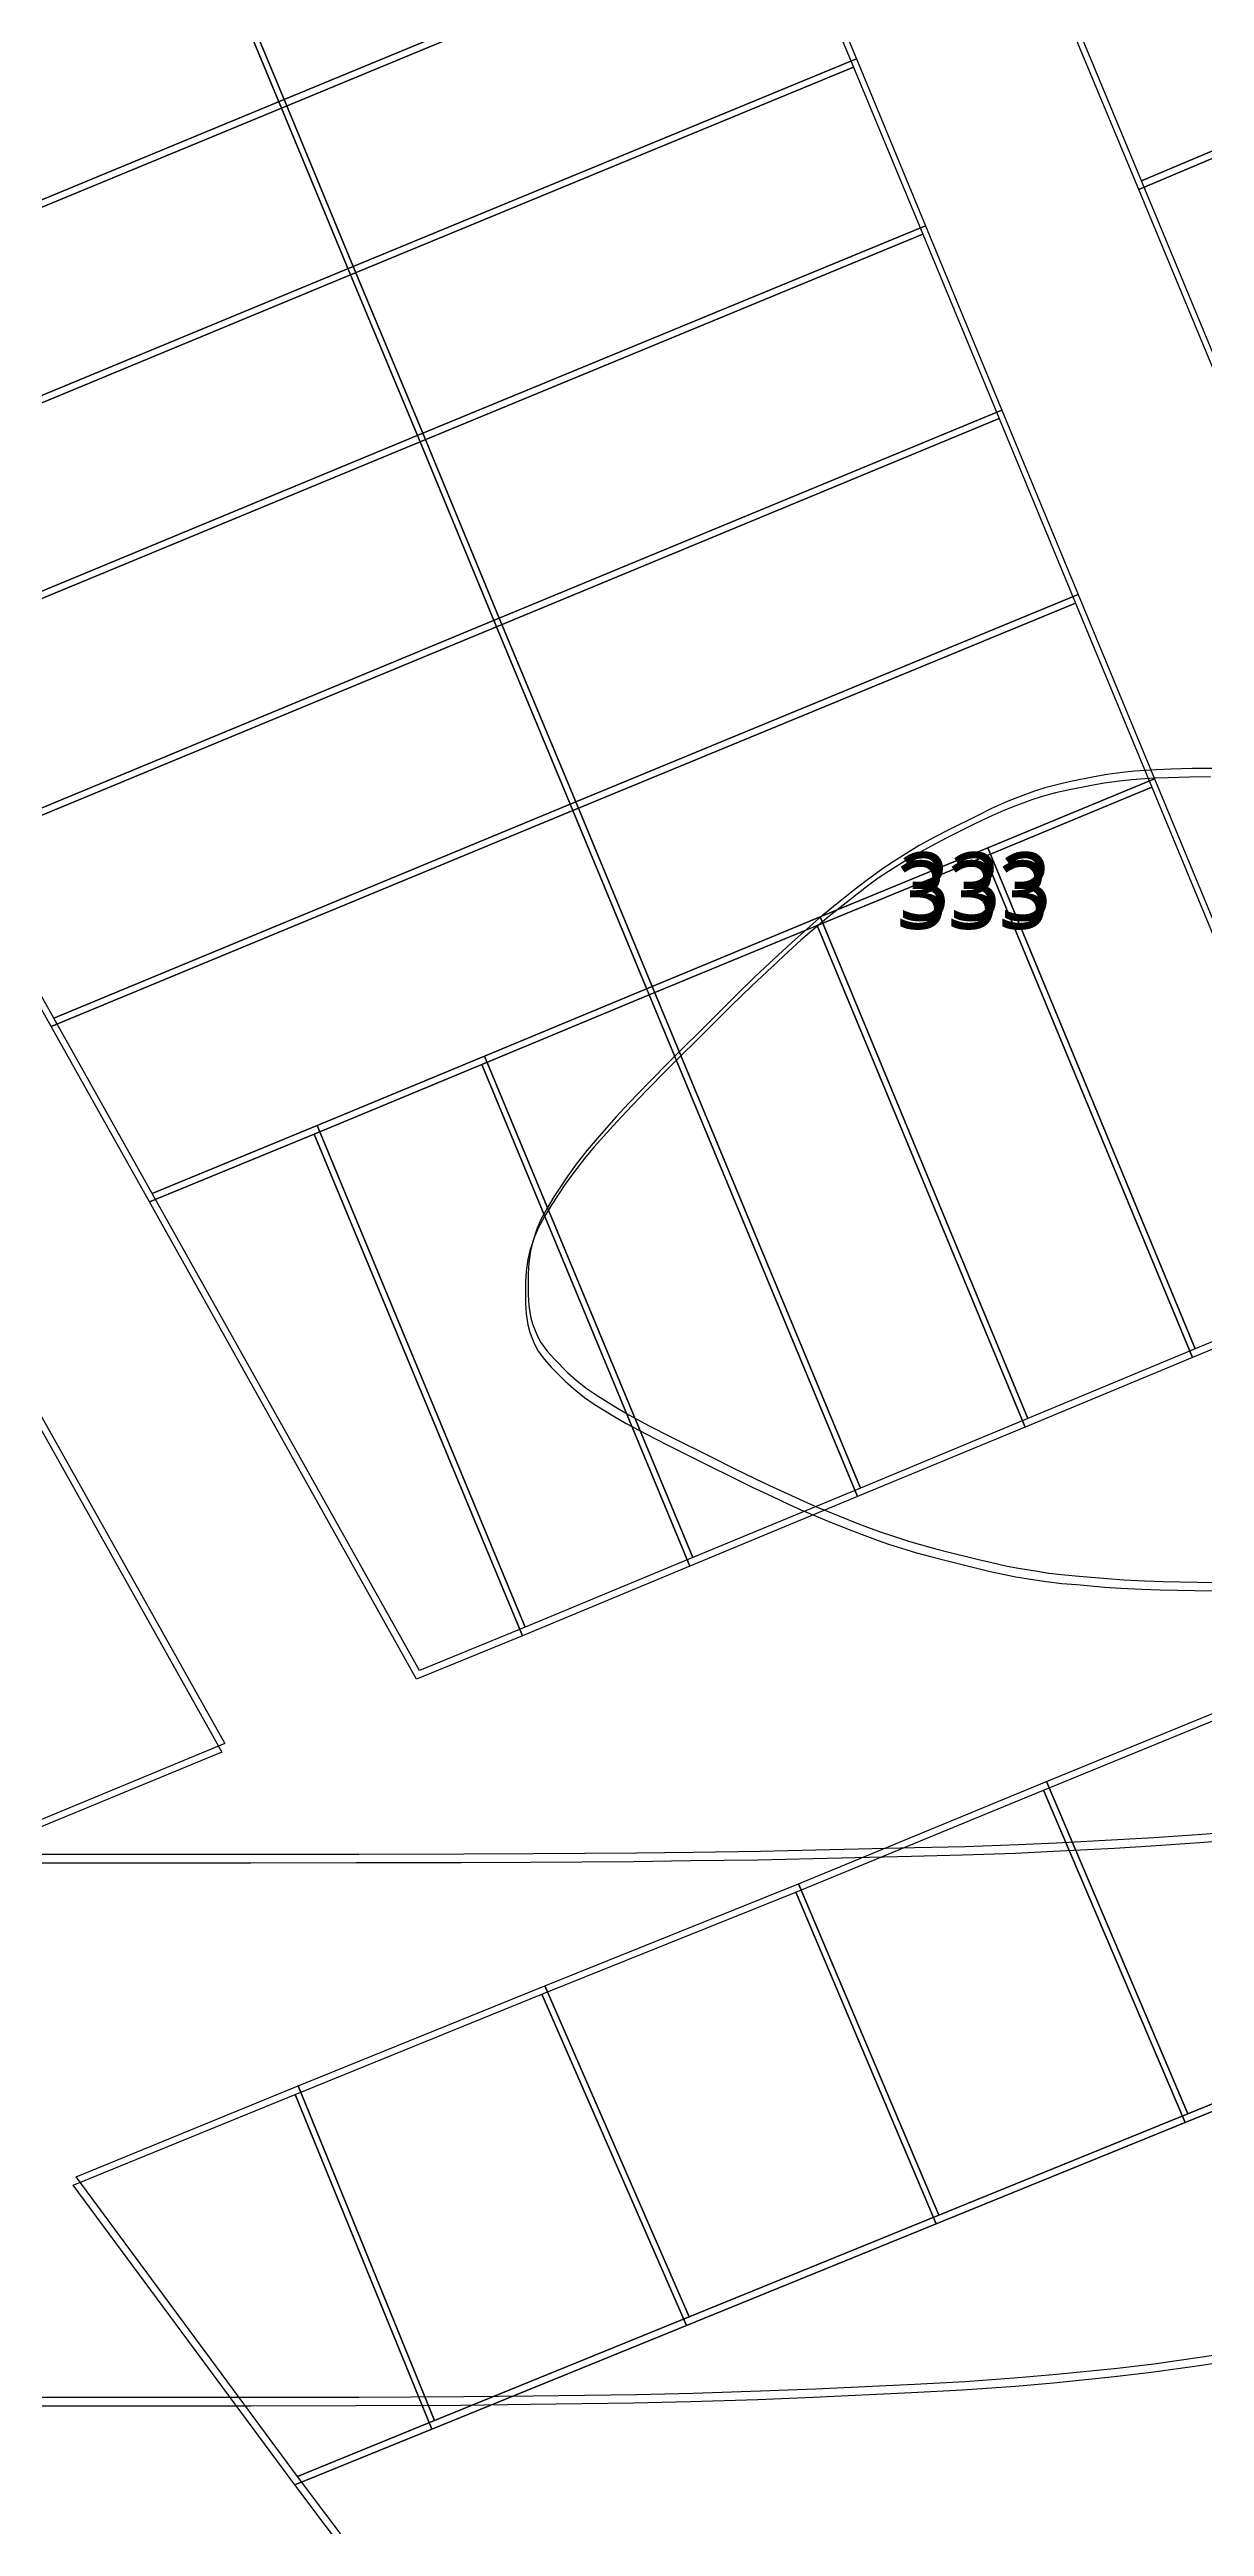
# Model space of a CAD drawing. Header units: metres. Extents: x -1097 to 1588, y -185 to 884.
# Drawn here: x 1406.3 to 1470.1, y 392.3 to 529.1 of the extents above; entities that cross this region are included whole.
import ezdxf

# ---------------------------------------------------------------- set-up
doc = ezdxf.new("R2010")
doc.units = ezdxf.units.M
for name, color, linetype in [('TERRENO', 188, 'Continuous'), ('VG', 7, 'Continuous'), ('VISTA LEJOS', 7, 'Continuous')]:
    doc.layers.add(name, color=color, linetype=linetype)

msp = doc.modelspace()

# ---------------------------------------------------------------- linework, layer by layer
at = {"layer": 'TERRENO'}
for points in [[(1470.41, 488.93), (1469.24, 488.92), (1468.06, 488.89), (1467.27, 488.86), (1466.06, 488.77), (1465.37, 488.7), (1464.54, 488.59), (1463.83, 488.46), (1462.53, 488.2), (1461.85, 488.05), (1461.1, 487.85), (1460.54, 487.67), (1459.59, 487.32), (1458.99, 487.08), (1458.16, 486.71), (1457.36, 486.32), (1455.8, 485.54), (1455.01, 485.13), (1454.17, 484.67), (1453.58, 484.32), (1452.63, 483.71), (1452.06, 483.33), (1451.31, 482.78), (1450.63, 482.25), (1449.33, 481.21), (1448.62, 480.63), (1447.79, 479.91), (1447.11, 479.29), (1445.9, 478.17), (1445.1, 477.41), (1443.92, 476.26), (1442.75, 475.1), (1440.41, 472.77), (1439.26, 471.6), (1438.14, 470.43), (1437.42, 469.66), (1436.38, 468.49), (1435.83, 467.84), (1435.23, 467.06), (1434.77, 466.42), (1433.99, 465.25), (1433.62, 464.64), (1433.27, 464), (1433.07, 463.52), (1432.81, 462.74), (1432.7, 462.27), (1432.61, 461.62), (1432.58, 461.02), (1432.58, 459.85), (1432.61, 459.26), (1432.7, 458.65), (1432.81, 458.24), (1433.07, 457.59), (1433.27, 457.21), (1433.62, 456.74), (1433.99, 456.32), (1434.77, 455.54), (1435.23, 455.13), (1435.83, 454.65), (1436.38, 454.28), (1437.42, 453.63), (1438.14, 453.21), (1439.26, 452.61), (1440.41, 452.02), (1442.75, 450.85), (1443.92, 450.27), (1445.1, 449.69), (1445.9, 449.31), (1447.11, 448.75), (1447.79, 448.44), (1448.62, 448.08), (1449.33, 447.79), (1450.63, 447.27), (1451.31, 447.01), (1452.06, 446.74), (1452.63, 446.54), (1453.58, 446.24), (1454.17, 446.06), (1455.01, 445.83), (1455.8, 445.63), (1457.36, 445.24), (1458.16, 445.05), (1459.03, 444.86), (1459.66, 444.74), (1460.7, 444.57), (1461.33, 444.47), (1462.2, 444.37), (1463, 444.3), (1464.56, 444.17), (1465.46, 444.1), (1466.61, 444.05), (1467.63, 444.01), (1469.53, 443.97), (1470.99, 443.95)], [(1405.75, 428.93), (1417.41, 428.93), (1423.23, 428.94), (1429.02, 428.95), (1432.85, 428.97), (1438.55, 429.01), (1441.69, 429.05), (1445.41, 429.1), (1448.46, 429.17), (1453.9, 429.3), (1456.7, 429.37), (1459.63, 429.47), (1461.74, 429.57), (1465.11, 429.74), (1467.12, 429.86), (1469.8, 430.05), (1472.25, 430.24)], [(1405.75, 398.93), (1417.41, 398.93), (1423.23, 398.94), (1429.02, 398.97), (1432.85, 399.01), (1438.55, 399.09), (1441.69, 399.16), (1445.41, 399.28), (1448.46, 399.4), (1453.9, 399.66), (1456.7, 399.81), (1459.63, 400.02), (1461.74, 400.2), (1465.11, 400.54), (1467.12, 400.78), (1469.8, 401.16), (1472.25, 401.54)]]:
    msp.add_lwpolyline(points, dxfattribs=at)
at = {"layer": 'VISTA LEJOS'}
for points in [[(1419.1, 525.89), (1446.85, 537.39)], [(1446.85, 537.39), (1419.1, 525.89)], [(1419.25, 526.36), (1447, 537.86)], [(1447, 537.86), (1419.25, 526.36)], [(1446.85, 537.39), (1450.69, 528.14)], [(1447, 537.86), (1450.85, 528.61)], [(1415.26, 535.14), (1419.1, 525.89)], [(1419.1, 525.89), (1415.26, 535.14)], [(1415.41, 535.61), (1419.25, 526.36)], [(1419.25, 526.36), (1415.41, 535.61)], [(1466.44, 521.39), (1494.04, 533.08)], [(1494.04, 533.08), (1466.44, 521.39)], [(1466.6, 521.86), (1494.19, 533.54)], [(1494.19, 533.54), (1466.6, 521.86)], [(1466.6, 521.86), (1462.72, 531.17)], [(1466.44, 521.39), (1462.57, 530.7)], [(1423.07, 517.14), (1450.85, 528.61)], [(1450.85, 528.61), (1423.07, 517.14)], [(1450.85, 528.61), (1454.66, 519.39)], [(1422.91, 516.67), (1450.69, 528.14)], [(1450.69, 528.14), (1422.91, 516.67)], [(1450.69, 528.14), (1454.51, 518.92)], [(1385.73, 512.08), (1419.1, 525.89)], [(1419.1, 525.89), (1385.73, 512.08)], [(1385.88, 512.54), (1419.25, 526.36)], [(1419.25, 526.36), (1385.88, 512.54)], [(1419.1, 525.89), (1422.91, 516.67)], [(1422.91, 516.67), (1419.1, 525.89)], [(1419.1, 525.89), (1419.1, 525.89)], [(1419.25, 526.36), (1423.07, 517.14)], [(1423.07, 517.14), (1419.25, 526.36)], [(1419.25, 526.36), (1419.25, 526.36)], [(1470.72, 511.92), (1466.6, 521.86)], [(1466.6, 521.86), (1466.6, 521.86)], [(1470.57, 511.45), (1466.44, 521.39)], [(1466.44, 521.39), (1466.44, 521.39)], [(1426.76, 507.45), (1454.51, 518.92)], [(1454.51, 518.92), (1426.76, 507.45)], [(1426.91, 507.92), (1454.66, 519.39)], [(1454.66, 519.39), (1426.91, 507.92)], [(1454.51, 518.92), (1458.73, 508.73)], [(1454.66, 519.39), (1458.88, 509.2)], [(1390.63, 503.29), (1422.91, 516.67)], [(1422.91, 516.67), (1390.63, 503.29)], [(1390.78, 503.76), (1423.07, 517.14)], [(1423.07, 517.14), (1390.78, 503.76)], [(1422.91, 516.67), (1426.76, 507.45)], [(1426.76, 507.45), (1422.91, 516.67)], [(1422.91, 516.67), (1422.91, 516.67)], [(1423.07, 517.14), (1426.91, 507.92)], [(1426.91, 507.92), (1423.07, 517.14)], [(1423.07, 517.14), (1423.07, 517.14)], [(1431.13, 497.7), (1458.88, 509.2)], [(1458.88, 509.2), (1431.13, 497.7)], [(1458.88, 509.2), (1463.1, 499.01)], [(1395.69, 494.98), (1426.91, 507.92)], [(1426.91, 507.92), (1395.69, 494.98)], [(1426.91, 507.92), (1431.13, 497.7)], [(1431.13, 497.7), (1426.91, 507.92)], [(1430.98, 497.23), (1458.73, 508.73)], [(1458.73, 508.73), (1430.98, 497.23)], [(1458.73, 508.73), (1462.94, 498.54)], [(1395.54, 494.51), (1426.76, 507.45)], [(1426.76, 507.45), (1395.54, 494.51)], [(1426.76, 507.45), (1430.98, 497.23)], [(1430.98, 497.23), (1426.76, 507.45)], [(1435.19, 487.07), (1462.94, 498.54)], [(1462.94, 498.54), (1435.19, 487.07)], [(1435.35, 487.55), (1463.1, 499.01)], [(1463.1, 499.01), (1435.35, 487.55)], [(1462.94, 498.54), (1467.16, 488.36)], [(1463.1, 499.01), (1467.31, 488.83)], [(1400.98, 484.79), (1430.98, 497.23)], [(1430.98, 497.23), (1400.98, 484.79)], [(1401.13, 485.26), (1431.13, 497.7)], [(1431.13, 497.7), (1401.13, 485.26)], [(1430.98, 497.23), (1435.19, 487.07)], [(1435.19, 487.07), (1430.98, 497.23)], [(1430.98, 497.23), (1430.98, 497.23)], [(1431.13, 497.7), (1435.35, 487.55)], [(1435.35, 487.55), (1431.13, 497.7)], [(1431.13, 497.7), (1431.13, 497.7)], [(1470.41, 488.93), (1469.24, 488.92), (1468.06, 488.89), (1467.27, 488.86), (1466.06, 488.77), (1465.37, 488.7), (1464.54, 488.59), (1463.83, 488.46), (1462.53, 488.2), (1461.85, 488.05), (1461.1, 487.85), (1460.54, 487.67), (1459.59, 487.32), (1458.99, 487.08), (1458.16, 486.71), (1457.36, 486.32), (1455.8, 485.54), (1455.01, 485.13), (1454.17, 484.67), (1453.58, 484.32), (1452.63, 483.71), (1452.06, 483.33), (1451.31, 482.78), (1450.63, 482.25), (1449.33, 481.21), (1448.62, 480.63), (1447.79, 479.91), (1447.11, 479.29), (1445.9, 478.17), (1445.1, 477.41), (1443.92, 476.26), (1442.75, 475.1), (1440.41, 472.77), (1439.26, 471.6), (1438.14, 470.43), (1437.42, 469.66), (1436.38, 468.49), (1435.83, 467.84), (1435.23, 467.06), (1434.77, 466.42), (1433.99, 465.25), (1433.62, 464.64), (1433.27, 464), (1433.07, 463.52), (1432.81, 462.74), (1432.7, 462.27), (1432.61, 461.62), (1432.58, 461.02), (1432.58, 459.85), (1432.61, 459.26), (1432.7, 458.65), (1432.81, 458.24), (1433.07, 457.59), (1433.27, 457.21), (1433.62, 456.74), (1433.99, 456.32), (1434.77, 455.54), (1435.23, 455.13), (1435.83, 454.65), (1436.38, 454.28), (1437.42, 453.63), (1438.14, 453.21), (1439.26, 452.61), (1440.41, 452.02), (1442.75, 450.85), (1443.92, 450.27), (1445.1, 449.69), (1445.9, 449.31), (1447.11, 448.75), (1447.79, 448.44), (1448.62, 448.08), (1449.33, 447.79), (1450.63, 447.27), (1451.31, 447.01), (1452.06, 446.74), (1452.63, 446.54), (1453.58, 446.24), (1454.17, 446.06), (1455.01, 445.83), (1455.8, 445.63), (1457.36, 445.24), (1458.16, 445.05), (1459.03, 444.86), (1459.66, 444.74), (1460.7, 444.57), (1461.33, 444.47), (1462.2, 444.37), (1463, 444.3), (1464.56, 444.17), (1465.46, 444.1), (1466.61, 444.05), (1467.63, 444.01), (1469.53, 443.97), (1470.99, 443.95)], [(1470.57, 489.4), (1469.39, 489.39), (1468.21, 489.36), (1467.42, 489.33), (1466.21, 489.24), (1465.53, 489.17), (1464.69, 489.06), (1463.98, 488.93), (1462.68, 488.67), (1462, 488.52), (1461.25, 488.32), (1460.69, 488.14), (1459.74, 487.79), (1459.14, 487.55), (1458.31, 487.18), (1457.51, 486.79), (1455.95, 486.01), (1455.16, 485.6), (1454.32, 485.14), (1453.73, 484.78), (1452.78, 484.18), (1452.21, 483.8), (1451.46, 483.25), (1450.78, 482.72), (1449.48, 481.68), (1448.77, 481.1), (1447.94, 480.38), (1447.26, 479.76), (1446.05, 478.64), (1445.25, 477.88), (1444.07, 476.73), (1442.9, 475.57), (1440.56, 473.24), (1439.41, 472.07), (1438.29, 470.9), (1437.57, 470.13), (1436.53, 468.96), (1435.99, 468.31), (1435.38, 467.53), (1434.92, 466.89), (1434.14, 465.72), (1433.77, 465.11), (1433.42, 464.47), (1433.22, 463.99), (1432.96, 463.21), (1432.85, 462.74), (1432.76, 462.09), (1432.73, 461.49), (1432.73, 460.32), (1432.76, 459.73), (1432.85, 459.12), (1432.96, 458.71), (1433.22, 458.06), (1433.42, 457.68), (1433.77, 457.21), (1434.14, 456.79), (1434.92, 456.01), (1435.38, 455.6), (1435.99, 455.12), (1436.53, 454.75), (1437.57, 454.1), (1438.29, 453.68), (1439.41, 453.08), (1440.56, 452.48), (1442.9, 451.32), (1444.07, 450.74), (1445.25, 450.16), (1446.05, 449.78), (1447.26, 449.22), (1447.94, 448.91), (1448.77, 448.55), (1449.48, 448.26), (1450.78, 447.74), (1451.46, 447.48), (1452.21, 447.2), (1452.78, 447.01), (1453.73, 446.71), (1454.32, 446.53), (1455.16, 446.3), (1455.95, 446.1), (1457.51, 445.71), (1458.32, 445.52), (1459.18, 445.33), (1459.81, 445.21), (1460.85, 445.04), (1461.48, 444.94), (1462.35, 444.84), (1463.15, 444.77), (1464.71, 444.64), (1465.61, 444.57), (1466.76, 444.52), (1467.78, 444.48), (1469.68, 444.44), (1471.14, 444.42)], [(1458.1, 485.01), (1467.31, 488.83)], [(1467.31, 488.83), (1458.1, 485.01)], [(1467.31, 488.83), (1478.78, 461.14)], [(1406.53, 475.61), (1435.35, 487.55)], [(1435.35, 487.55), (1406.53, 475.61)], [(1435.35, 487.55), (1439.57, 477.36)], [(1439.57, 477.36), (1435.35, 487.55)], [(1457.94, 484.54), (1467.16, 488.36)], [(1467.16, 488.36), (1457.94, 484.54)], [(1467.16, 488.36), (1478.63, 460.67)], [(1406.38, 475.14), (1435.19, 487.07)], [(1435.19, 487.07), (1406.38, 475.14)], [(1435.19, 487.07), (1439.41, 476.89)], [(1439.41, 476.89), (1435.19, 487.07)], [(1406.38, 475.14), (1400.98, 484.79)], [(1406.53, 475.61), (1401.13, 485.26)], [(1448.69, 480.73), (1457.94, 484.54)], [(1457.94, 484.54), (1448.69, 480.73)], [(1448.85, 481.2), (1458.1, 485.01)], [(1458.1, 485.01), (1448.85, 481.2)], [(1457.94, 484.54), (1469.41, 456.86)], [(1469.41, 456.86), (1457.94, 484.54)], [(1458.1, 485.01), (1469.56, 457.33)], [(1469.56, 457.33), (1458.1, 485.01)], [(1439.41, 476.89), (1448.69, 480.73)], [(1448.69, 480.73), (1439.41, 476.89)], [(1439.57, 477.36), (1448.85, 481.2)], [(1448.85, 481.2), (1439.57, 477.36)], [(1448.69, 480.73), (1460.16, 453.01)], [(1460.16, 453.01), (1448.69, 480.73)], [(1448.85, 481.2), (1460.31, 453.48)], [(1460.31, 453.48), (1448.85, 481.2)], [(1430.16, 473.04), (1439.41, 476.89)], [(1439.41, 476.89), (1430.16, 473.04)], [(1430.32, 473.51), (1439.57, 477.36)], [(1439.57, 477.36), (1430.32, 473.51)], [(1439.41, 476.89), (1450.91, 449.17)], [(1450.91, 449.17), (1439.41, 476.89)], [(1439.41, 476.89), (1439.41, 476.89)], [(1439.57, 477.36), (1451.07, 449.64)], [(1451.07, 449.64), (1439.57, 477.36)], [(1439.57, 477.36), (1439.57, 477.36)], [(1411.82, 465.45), (1406.38, 475.14)], [(1411.97, 465.92), (1406.53, 475.61)], [(1420.91, 469.2), (1430.16, 473.04)], [(1430.16, 473.04), (1420.91, 469.2)], [(1421.07, 469.67), (1430.32, 473.51)], [(1430.32, 473.51), (1421.07, 469.67)], [(1430.16, 473.04), (1441.66, 445.32)], [(1441.66, 445.32), (1430.16, 473.04)], [(1430.32, 473.51), (1441.82, 445.8)], [(1441.82, 445.8), (1430.32, 473.51)], [(1411.97, 465.92), (1421.07, 469.67)], [(1421.07, 469.67), (1411.97, 465.92)], [(1421.07, 469.67), (1432.57, 441.95)], [(1432.57, 441.95), (1421.07, 469.67)], [(1411.82, 465.45), (1420.91, 469.2)], [(1420.91, 469.2), (1411.82, 465.45)], [(1420.91, 469.2), (1432.41, 441.48)], [(1432.41, 441.48), (1420.91, 469.2)], [(1398.99, 465.8), (1415.97, 435.52)], [(1426.57, 439.07), (1411.82, 465.45)], [(1411.82, 465.45), (1411.82, 465.45)], [(1426.72, 439.55), (1411.97, 465.92)], [(1411.97, 465.92), (1411.97, 465.92)], [(1398.84, 465.33), (1415.82, 435.05)], [(1478.63, 460.67), (1469.41, 456.86)], [(1478.78, 461.14), (1469.56, 457.33)], [(1469.56, 457.33), (1460.31, 453.48)], [(1469.56, 457.33), (1469.56, 457.33)], [(1469.41, 456.86), (1460.16, 453.01)], [(1469.41, 456.86), (1469.41, 456.86)], [(1460.16, 453.01), (1450.91, 449.17)], [(1460.31, 453.48), (1451.07, 449.64)], [(1460.16, 453.01), (1460.16, 453.01)], [(1460.31, 453.48), (1460.31, 453.48)], [(1450.91, 449.17), (1441.66, 445.32)], [(1451.07, 449.64), (1441.82, 445.8)], [(1450.91, 449.17), (1450.91, 449.17)], [(1451.07, 449.64), (1451.07, 449.64)], [(1441.66, 445.32), (1432.41, 441.48)], [(1441.82, 445.8), (1432.57, 441.95)], [(1441.66, 445.32), (1441.66, 445.32)], [(1441.82, 445.8), (1441.82, 445.8)], [(1432.41, 441.48), (1426.57, 439.07)], [(1432.57, 441.95), (1426.72, 439.55)], [(1432.41, 441.48), (1432.41, 441.48)], [(1432.57, 441.95), (1432.57, 441.95)], [(1461.19, 432.95), (1474.81, 438.53)], [(1461.35, 433.42), (1474.96, 439)], [(1415.97, 435.52), (1404.43, 430.74)], [(1415.82, 435.05), (1404.28, 430.27)], [(1447.51, 427.3), (1461.19, 432.95)], [(1447.66, 427.77), (1461.35, 433.42)], [(1461.19, 432.95), (1469, 414.59)], [(1461.19, 432.95), (1461.19, 432.95)], [(1469, 414.59), (1461.19, 432.95)], [(1461.35, 433.42), (1469.15, 415.06)], [(1461.35, 433.42), (1461.35, 433.42)], [(1469.15, 415.06), (1461.35, 433.42)], [(1405.75, 428.93), (1417.41, 428.93), (1423.23, 428.94), (1429.02, 428.95), (1432.85, 428.97), (1438.55, 429.01), (1441.69, 429.05), (1445.41, 429.1), (1448.46, 429.17), (1453.9, 429.3), (1456.7, 429.37), (1459.63, 429.47), (1461.74, 429.57), (1465.11, 429.74), (1467.12, 429.86), (1469.8, 430.05), (1472.25, 430.24)], [(1405.9, 429.4), (1417.56, 429.4), (1423.38, 429.41), (1429.17, 429.42), (1433, 429.44), (1438.7, 429.48), (1441.84, 429.52), (1445.56, 429.57), (1448.61, 429.64), (1454.05, 429.77), (1456.85, 429.84), (1459.78, 429.94), (1461.89, 430.03), (1465.26, 430.21), (1467.27, 430.33), (1469.95, 430.51), (1472.4, 430.71)], [(1433.48, 421.68), (1447.51, 427.3)], [(1433.48, 421.68), (1447.51, 427.3)], [(1433.64, 422.14), (1447.66, 427.77)], [(1433.64, 422.14), (1447.66, 427.77)], [(1447.51, 427.3), (1455.26, 408.99)], [(1447.51, 427.3), (1447.51, 427.3)], [(1455.26, 408.99), (1447.51, 427.3)], [(1447.66, 427.77), (1455.41, 409.46)], [(1447.66, 427.77), (1447.66, 427.77)], [(1455.41, 409.46), (1447.66, 427.77)], [(1419.87, 416.13), (1433.48, 421.68)], [(1420.02, 416.6), (1433.64, 422.14)], [(1420.02, 416.6), (1433.64, 422.14)], [(1433.48, 421.68), (1441.47, 403.37)], [(1433.48, 421.68), (1433.48, 421.68)], [(1441.47, 403.37), (1433.48, 421.68)], [(1433.64, 422.14), (1441.62, 403.84)], [(1433.64, 422.14), (1433.64, 422.14)], [(1441.62, 403.84), (1433.64, 422.14)], [(1482.54, 420.51), (1469.15, 415.06)], [(1482.39, 420.04), (1469, 414.59)], [(1469, 414.59), (1477.1, 417.88)], [(1469.15, 415.06), (1477.25, 418.35)], [(1407.61, 411.11), (1419.87, 416.13)], [(1407.76, 411.58), (1420.02, 416.6)], [(1407.76, 411.58), (1420.02, 416.6)], [(1419.87, 416.13), (1427.4, 397.63)], [(1419.87, 416.13), (1419.87, 416.13)], [(1427.4, 397.63), (1419.87, 416.13)], [(1420.02, 416.6), (1427.55, 398.11)], [(1420.02, 416.6), (1420.02, 416.6)], [(1427.55, 398.11), (1420.02, 416.6)], [(1469.15, 415.06), (1455.41, 409.46)], [(1455.41, 409.46), (1469.15, 415.06)], [(1469, 414.59), (1455.26, 408.99)], [(1455.26, 408.99), (1469, 414.59)], [(1419.84, 394.56), (1407.61, 411.11)], [(1419.99, 395.02), (1407.76, 411.58)], [(1419.99, 395.02), (1407.76, 411.58)], [(1455.41, 409.46), (1441.62, 403.84)], [(1441.62, 403.84), (1455.41, 409.46)], [(1455.26, 408.99), (1441.47, 403.37)], [(1441.47, 403.37), (1455.26, 408.99)], [(1441.62, 403.84), (1427.55, 398.11)], [(1427.55, 398.11), (1441.62, 403.84)], [(1441.47, 403.37), (1427.4, 397.63)], [(1427.4, 397.63), (1441.47, 403.37)], [(1405.75, 398.93), (1417.41, 398.93), (1423.23, 398.94), (1429.02, 398.97), (1432.85, 399.01), (1438.55, 399.09), (1441.69, 399.16), (1445.41, 399.28), (1448.46, 399.4), (1453.9, 399.66), (1456.7, 399.81), (1459.63, 400.02), (1461.74, 400.2), (1465.11, 400.54), (1467.12, 400.78), (1469.8, 401.16), (1472.25, 401.54)], [(1405.9, 399.4), (1417.56, 399.4), (1423.38, 399.41), (1429.17, 399.44), (1433, 399.48), (1438.7, 399.56), (1441.84, 399.63), (1445.56, 399.75), (1448.61, 399.87), (1454.05, 400.13), (1456.85, 400.28), (1459.78, 400.49), (1461.89, 400.67), (1465.26, 401.01), (1467.27, 401.25), (1469.95, 401.63), (1472.4, 402.01)], [(1427.4, 397.63), (1419.84, 394.56)], [(1419.84, 394.56), (1427.4, 397.63)], [(1427.55, 398.11), (1419.99, 395.02)], [(1419.99, 395.02), (1427.55, 398.11)], [(1473.87, 322.67), (1419.84, 394.56)], [(1474.02, 323.13), (1419.99, 395.02)], [(1474.02, 323.13), (1419.99, 395.02)]]:
    msp.add_lwpolyline(points, dxfattribs=at)

# ---------------------------------------------------------------- texts
at = {"layer": 'VG', "insert": (1453.06, 484.3), "char_height": 0.2, "attachment_point": 1}
msp.add_mtext('\\fOpen Sans|i0|b0;\\H3.77032;333', dxfattribs=at)
at = {"layer": 'VISTA LEJOS', "char_height": 0.2, "attachment_point": 1}
for insert in [(1453.21, 484.77), (1453.06, 484.3)]:
    msp.add_mtext('\\fOpen Sans|i0|b0;\\H3.77032;333', dxfattribs=dict(at, insert=insert))

doc.saveas('drawing.dxf')
